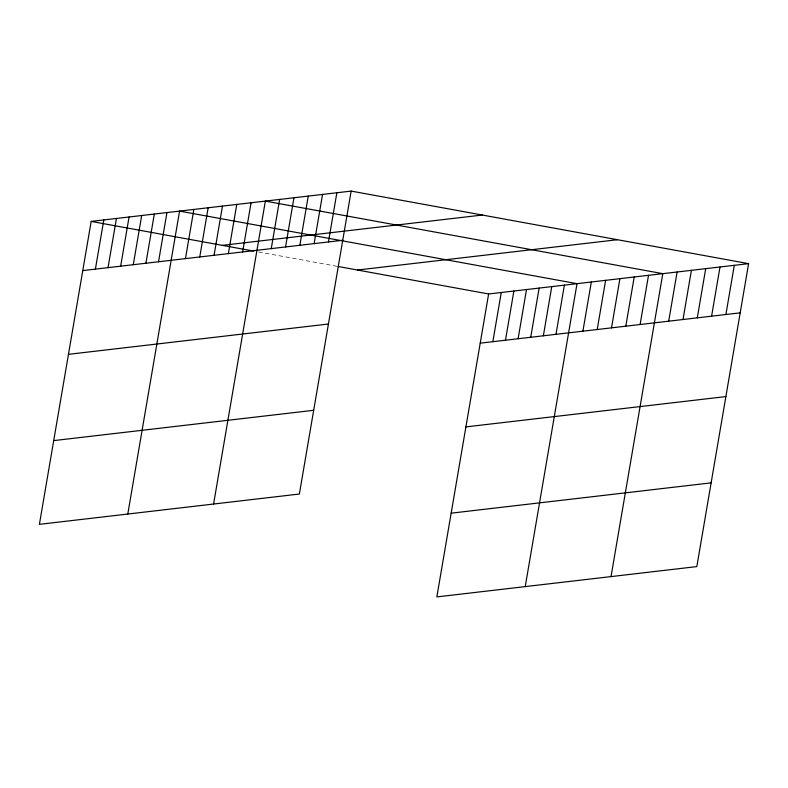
<?xml version="1.0" encoding="UTF-8"?>
<svg xmlns="http://www.w3.org/2000/svg" width="788" height="788" viewBox="0 0 788 788"><rect width="100%" height="100%" fill="white"/><g stroke="black" fill="none" stroke-linecap="round" stroke-linejoin="round"><path stroke-width="0.59" stroke-dasharray="3.94 2.96" d="M258.533 251.963L336.959 266.285"/><path stroke-width="1.18" d="M351.152 191.09L91.181 221.408L39.4 524.345L299.371 494.027L351.152 191.09L748.6 263.655L696.819 566.592L436.847 596.91L488.629 293.973L748.6 263.655M95.397 269.132L103.809 219.941M108.025 267.654L116.437 218.463M120.653 266.186L129.065 216.996M133.28 264.709L141.692 215.518M145.908 263.241L154.32 214.05M158.536 261.764L166.948 212.573M127.794 514.032L179.575 211.105L577.013 283.67L525.232 586.597M185.466 258.622L193.868 209.431M199.758 256.957L208.17 207.766M214.06 255.292L222.472 206.101M228.362 253.618L236.764 204.437M242.655 251.953L251.067 202.762M213.587 504.024L265.359 201.098L662.806 273.663L611.025 576.589M271.259 248.614L279.661 199.433M285.551 246.949L293.963 197.758M299.854 245.285L308.256 196.094M314.146 243.62L322.558 194.429M328.448 241.946L336.86 192.764M492.845 341.696L501.257 292.506M505.472 340.219L513.884 291.028M518.1 338.751L526.512 289.56M530.728 337.274L539.14 288.083M543.356 335.806L551.758 286.615M555.983 334.329L564.385 285.138M582.903 331.187L591.315 281.996M597.205 329.522L605.617 280.331M611.508 327.857L619.91 278.666M625.8 326.183L634.212 277.002M640.102 324.518L648.514 275.327M668.697 321.179L677.109 271.998M682.999 319.514L691.401 270.323M697.301 317.85L705.703 268.659M711.594 316.185L720.005 266.994M725.896 314.51L734.298 265.329M222.334 245.354L482.315 215.035M82.77 270.599L342.75 240.281M357.466 270.028L617.447 239.71M68.457 354.334L328.438 324.016M480.217 343.164L740.188 312.846M53.712 440.61L313.683 410.292M465.905 426.899L725.876 396.581M451.16 513.175L711.131 482.857M91.181 221.408L253.706 251.086M338.16 266.502L488.629 293.973"/></g></svg>
